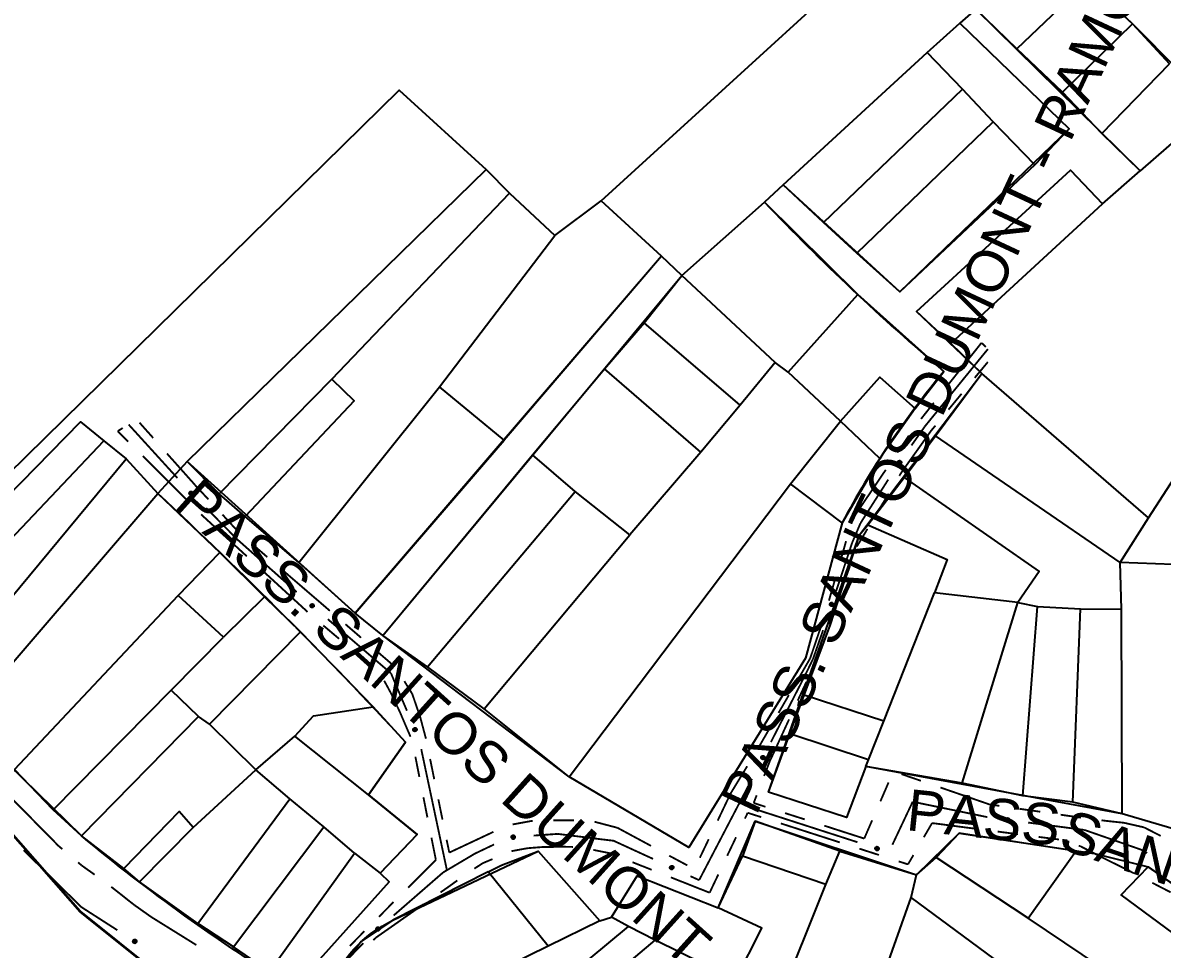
# Model space of a CAD drawing. Extents: x 203640 to 206998, y 4842129 to 4844379.
# Drawn here: x 203695.7 to 203806.2, y 4844059.4 to 4844149.2 of the extents above; entities that cross this region are included whole.
import ezdxf

# ---------------------------------------------------------------- set-up
doc = ezdxf.new("R2010")
doc.units = 0
doc.header["$LTSCALE"] = 1.5
doc.header["$MEASUREMENT"] = 0
doc.linetypes.add('PHANTOMX2', pattern=[5, 2.5, -0.5, 0.5, -0.5, 0.5, -0.5])
for name, color, linetype in [('CD-MALHA-LOTES', 40, 'CONTINUOUS'), ('LM-LIM-SETOR-FISCAL', 7, 'CONTINUOUS'), ('RU-QUADRAS', 210, 'CONTINUOUS'), ('SV-EIXO-RUA-N-PAV', 6, 'CONTINUOUS'), ('SV-RUA-NAO-PAV-S-GUIA-C-GUIA', 7, 'PHANTOMX2'), ('SV-TXT-RUA-N-PAV-S-GUIA-C-GUIA', 7, 'CONTINUOUS')]:
    doc.layers.add(name, color=color, linetype=linetype)
doc.styles.add('ARIAL', font='ARIAL.TTF')
doc.linetypes.add('Limite', pattern='A,20,-3,[130,ltypeshp.shx,S=6.35,R=0,X=0,Y=0],-3,20', length=46)

msp = doc.modelspace()

# ---------------------------------------------------------------- linework, layer by layer
at = {"layer": 'CD-MALHA-LOTES'}
for points in [[(203751.82, 4844131.93), (203787.35, 4844164.33)], [(203792.13, 4844146.67), (203798.96, 4844153.18)], [(203798.96, 4844153.18), (203803.34, 4844149.09)], [(203788.16, 4844150.52), (203786.61, 4844149.15)], [(203792.13, 4844146.67), (203788.16, 4844150.52)], [(203783.44, 4844146.3), (203786.61, 4844149.15)], [(203786.61, 4844149.15), (203797.22, 4844138.91), (203793.87, 4844135.43)], [(203796.57, 4844142.45), (203803.34, 4844149.09)], [(203803.34, 4844149.09), (203806.94, 4844145.21)], [(203769.48, 4844133.48), (203783.44, 4844146.3)], [(203786.86, 4844142.76), (203783.44, 4844146.3)], [(203796.57, 4844142.45), (203792.13, 4844146.67)], [(203800.36, 4844138.44), (203806.94, 4844145.21)], [(203773.39, 4844129.82), (203786.86, 4844142.76)], [(203789.84, 4844139.59), (203786.86, 4844142.76)], [(203679.8, 4844091.21), (203732.24, 4844142.66), (203740.68, 4844134.97)], [(203800.36, 4844138.44), (203796.57, 4844142.45)], [(203811.16, 4844140.99), (203804.08, 4844134.84)], [(203776.62, 4844126.84), (203789.84, 4844139.59)], [(203793.87, 4844135.43), (203789.84, 4844139.59)], [(203804.08, 4844134.84), (203800.36, 4844138.44)], [(203793.87, 4844135.43), (203780.78, 4844123.11), (203776.62, 4844126.84)], [(203711.67, 4844106.64), (203740.68, 4844134.97)], [(203740.68, 4844134.97), (203742.92, 4844132.67)], [(203785.74, 4844118.09), (203782.39, 4844121.19), (203797.35, 4844134.91), (203800.45, 4844131.62)], [(203800.45, 4844131.62), (203804.08, 4844134.84)], [(203769.48, 4844133.48), (203767.65, 4844131.8)], [(203773.39, 4844129.82), (203769.48, 4844133.48)], [(203725.69, 4844114.64), (203742.92, 4844132.67)], [(203742.92, 4844132.67), (203747.32, 4844128.58)], [(203747.32, 4844128.58), (203751.82, 4844131.93)], [(203757.66, 4844126.56), (203751.82, 4844131.93)], [(203759.64, 4844124.7), (203767.65, 4844131.8)], [(203767.65, 4844131.8), (203776.71, 4844122.83)], [(203785.74, 4844118.09), (203800.45, 4844131.62)], [(203776.62, 4844126.84), (203773.39, 4844129.82)], [(203736.15, 4844113.9), (203747.32, 4844128.58)], [(203804.89, 4844101.2), (203823.04, 4844129.2)], [(203757.66, 4844126.56), (203742.42, 4844108.71)], [(203759.64, 4844124.7), (203757.66, 4844126.56)], [(203755.98, 4844120.1), (203759.64, 4844124.7)], [(203768.7, 4844116.26), (203759.64, 4844124.7)], [(203769.94, 4844115.32), (203776.71, 4844122.83)], [(203782.26, 4844111.79), (203785.06, 4844115.39), (203776.71, 4844122.83)], [(203752.13, 4844115.63), (203755.98, 4844120.1)], [(203765.29, 4844112.1), (203755.98, 4844120.1)], [(203788.75, 4844115.2), (203785.74, 4844118.09)], [(203768.7, 4844116.26), (203765.29, 4844112.1)], [(203769.94, 4844115.32), (203768.7, 4844116.26)], [(203745.15, 4844107.29), (203752.13, 4844115.63)], [(203761.5, 4844107.57), (203752.13, 4844115.63)], [(203775.03, 4844110.58), (203769.94, 4844115.32)], [(203784.25, 4844109.15), (203788.75, 4844115.2)], [(203804.89, 4844101.2), (203788.75, 4844115.2)], [(203714.77, 4844103.53), (203725.69, 4844114.64)], [(203725.69, 4844114.64), (203727.86, 4844112.53), (203717.31, 4844101.33)], [(203775.03, 4844110.58), (203778.85, 4844114.83), (203782.26, 4844111.79)], [(203722.5, 4844096.86), (203736.15, 4844113.9)], [(203742.42, 4844108.71), (203736.15, 4844113.9)], [(203765.29, 4844112.1), (203761.5, 4844107.57)], [(203782.26, 4844111.79), (203778.85, 4844106.95)], [(203681.22, 4844089.97), (203701.33, 4844110.51), (203703.6, 4844108.65)], [(203770.19, 4844104.49), (203775.03, 4844110.58)], [(203778.85, 4844106.95), (203775.03, 4844110.58)], [(203683.67, 4844087.67), (203703.6, 4844108.65)], [(203703.6, 4844108.65), (203705.77, 4844106.91)], [(203727.96, 4844091.96), (203742.42, 4844108.71)], [(203781.21, 4844105.11), (203784.25, 4844109.15)], [(203802.16, 4844096.86), (203784.25, 4844109.15)], [(203761.5, 4844107.57), (203754.61, 4844099.53)], [(203686.96, 4844084.29), (203705.77, 4844106.91)], [(203705.77, 4844106.91), (203708.81, 4844103.56)], [(203711.67, 4844106.64), (203708.81, 4844103.56)], [(203714.77, 4844103.53), (203711.67, 4844106.64)], [(203730.63, 4844089.78), (203745.15, 4844107.29)], [(203749.31, 4844103.75), (203745.15, 4844107.29)], [(203778.85, 4844106.95), (203775.19, 4844100.71)], [(203748.72, 4844076.1), (203770.19, 4844104.49)], [(203775.19, 4844100.71), (203770.19, 4844104.49)], [(203777.67, 4844100.52), (203781.21, 4844105.11)], [(203781.21, 4844105.11), (203794.31, 4844095.99), (203792.23, 4844092.98)], [(203689.88, 4844081.5), (203708.81, 4844103.56)], [(203708.81, 4844103.56), (203714.83, 4844097.82)], [(203717.31, 4844101.33), (203714.77, 4844103.53)], [(203734.97, 4844086.74), (203749.31, 4844103.75)], [(203754.61, 4844099.53), (203749.31, 4844103.75)], [(203722.5, 4844096.86), (203717.31, 4844101.33)], [(203802.16, 4844096.86), (203804.89, 4844101.2)], [(203775.19, 4844100.71), (203771.65, 4844087.58), (203760.32, 4844069.24), (203748.72, 4844076.1)], [(203771.51, 4844084.01), (203774.07, 4844090.84), (203776.87, 4844099.53), (203777.67, 4844100.52)], [(203777.67, 4844100.52), (203785.37, 4844097.17), (203784.13, 4844093.91)], [(203740.46, 4844082.68), (203754.61, 4844099.53)], [(203710.8, 4844093.66), (203714.83, 4844097.82)], [(203714.83, 4844097.82), (203719.18, 4844093.54)], [(203727.96, 4844091.96), (203722.5, 4844096.86)], [(203802.28, 4844092.33), (203802.16, 4844096.86)], [(203809.48, 4844070.39), (203810.72, 4844096.55), (203802.16, 4844096.86)], [(203694.91, 4844076.78), (203710.8, 4844093.66)], [(203715.2, 4844089.63), (203710.8, 4844093.66)], [(203719.18, 4844093.54), (203715.2, 4844089.63)], [(203719.18, 4844093.54), (203722.65, 4844090.13)], [(203779.22, 4844081.48), (203784.13, 4844093.91)], [(203792.23, 4844092.98), (203784.13, 4844093.91)], [(203730.63, 4844089.78), (203727.96, 4844091.96)], [(203786.83, 4844075.48), (203792.23, 4844092.98)], [(203792.23, 4844092.98), (203794.15, 4844092.61)], [(203792.72, 4844074.24), (203794.15, 4844092.61)], [(203794.15, 4844092.61), (203798.31, 4844092.36)], [(203797.56, 4844073.62), (203798.31, 4844092.36)], [(203798.31, 4844092.36), (203802.28, 4844092.33)], [(203802.34, 4844072.5), (203802.28, 4844092.33)], [(203713.84, 4844081.19), (203722.65, 4844090.13)], [(203722.65, 4844090.13), (203729.7, 4844082.86)], [(203734.97, 4844086.74), (203730.63, 4844089.78)], [(203710.11, 4844084.48), (203715.2, 4844089.63)], [(203740.46, 4844082.68), (203734.97, 4844086.74)], [(203698.69, 4844072.87), (203710.11, 4844084.48)], [(203712.78, 4844081.93), (203710.11, 4844084.48)], [(203770.13, 4844080.26), (203771.51, 4844084.01)], [(203779.22, 4844081.48), (203771.51, 4844084.01)], [(203722.12, 4844080.04), (203723.92, 4844082), (203729.7, 4844082.86)], [(203729.26, 4844074.33), (203732.86, 4844079.45), (203729.7, 4844082.86)], [(203748.72, 4844076.1), (203740.46, 4844082.68)], [(203701.42, 4844070.36), (203712.78, 4844081.93)], [(203713.84, 4844081.19), (203712.78, 4844081.93)], [(203718.34, 4844076.75), (203713.84, 4844081.19)], [(203777.73, 4844077.72), (203779.22, 4844081.48)], [(203718.34, 4844076.75), (203722.12, 4844080.04)], [(203729.26, 4844074.33), (203722.12, 4844080.04)], [(203777.49, 4844077.09), (203775.62, 4844072.13), (203768.05, 4844074.61), (203770.13, 4844080.26)], [(203777.73, 4844077.72), (203770.13, 4844080.26)], [(203777.49, 4844077.09), (203777.73, 4844077.72)], [(203698.69, 4844072.87), (203694.91, 4844076.78)], [(203712.26, 4844071.16), (203718.34, 4844076.75)], [(203721.63, 4844073.96), (203718.34, 4844076.75)], [(203786.83, 4844075.48), (203777.49, 4844077.09)], [(203792.72, 4844074.24), (203786.83, 4844075.48)], [(203730.38, 4844066.76), (203733.98, 4844070.48), (203729.26, 4844074.33)], [(203797.56, 4844073.62), (203792.72, 4844074.24)], [(203712.69, 4844061.86), (203721.63, 4844073.96)], [(203724.92, 4844071.23), (203721.63, 4844073.96)], [(203802.34, 4844072.5), (203797.56, 4844073.62)], [(203701.42, 4844070.36), (203698.69, 4844072.87)], [(203712.26, 4844071.16), (203710.89, 4844072.72), (203705.52, 4844067.19)], [(203809.48, 4844070.39), (203802.34, 4844072.5)], [(203707.04, 4844065.89), (203712.26, 4844071.16)], [(203716.17, 4844059.62), (203724.92, 4844071.23)], [(203727.9, 4844068.68), (203724.92, 4844071.23)], [(203774.96, 4844068.88), (203766.76, 4844071.8), (203765.51, 4844068.38)], [(203705.52, 4844067.19), (203701.42, 4844070.36)], [(203797.86, 4844068.88), (203786.54, 4844070.62), (203784.32, 4844068.27)], [(203719.64, 4844057.2), (203727.9, 4844068.68)], [(203727.9, 4844068.68), (203730.38, 4844066.76)], [(203740.87, 4844066.87), (203742.14, 4844067.51), (203745.72, 4844068.88), (203751.69, 4844062.14)], [(203773.62, 4844065.65), (203774.96, 4844068.88)], [(203774.96, 4844068.88), (203782.41, 4844066.57)], [(203793.23, 4844062.37), (203797.86, 4844068.88)], [(203797.86, 4844068.88), (203799.66, 4844068.65), (203804.88, 4844067.37)], [(203763.15, 4844063.39), (203765.51, 4844068.38)], [(203773.62, 4844065.65), (203765.51, 4844068.38)], [(203782.41, 4844066.57), (203784.32, 4844068.27)], [(203793.23, 4844062.37), (203784.32, 4844068.27)], [(203707.04, 4844065.89), (203705.52, 4844067.19)], [(203730.38, 4844066.76), (203731.25, 4844065.89), (203722, 4844055.59), (203719.64, 4844057.2)], [(203740.87, 4844066.87), (203731.62, 4844062.18), (203728.56, 4844060.11), (203726.81, 4844057.8), (203725.4, 4844055.35), (203730.07, 4844051.03)], [(203746.68, 4844059.67), (203740.87, 4844066.87)], [(203752.82, 4844062.47), (203755.32, 4844066.5), (203763.15, 4844063.39)], [(203781.89, 4844064.4), (203782.41, 4844066.57)], [(203813.13, 4844056.59), (203802.24, 4844064.64), (203804.88, 4844067.37)], [(203813.13, 4844056.59), (203815.66, 4844059.83), (203804.88, 4844067.37)], [(203712.69, 4844061.86), (203707.04, 4844065.89)], [(203769, 4844054.1), (203773.62, 4844065.65)], [(203778.97, 4844056.19), (203781.89, 4844064.4)], [(203805.16, 4844047.19), (203781.89, 4844064.4)], [(203764.85, 4844056.36), (203767.39, 4844061.4), (203763.15, 4844063.39)], [(203751.69, 4844062.14), (203746.68, 4844059.67)], [(203751.69, 4844062.14), (203752.82, 4844062.47)], [(203754.47, 4844061.57), (203752.82, 4844062.47)], [(203809.03, 4844051.74), (203793.23, 4844062.37)], [(203716.17, 4844059.62), (203712.69, 4844061.86)], [(203735.77, 4844046.08), (203754.47, 4844061.57)], [(203757.06, 4844060.25), (203754.47, 4844061.57)], [(203737.9, 4844044.05), (203757.06, 4844060.25)], [(203761.92, 4844057.87), (203757.06, 4844060.25)], [(203719.64, 4844057.2), (203716.17, 4844059.62)], [(203746.68, 4844059.67), (203731.48, 4844052.21), (203730.07, 4844051.03)]]:
    msp.add_lwpolyline(points, dxfattribs=at)
at = {"layer": 'LM-LIM-SETOR-FISCAL', "linetype": 'Limite', "ltscale": 0.1}
msp.add_lwpolyline([(204386.27, 4843269.09, 0.25, 0.25, 0), (204360.48, 4843290.61, 0.25, 0.25, 0), (204333.1, 4843314.33, 0.25, 0.25, 0), (204303.81, 4843341.71, 0.25, 0.25, 0), (204232.78, 4843413.44, 0.25, 0.25, 0), (204175.36, 4843367.2, 0.25, 0.25, 0), (204109.71, 4843437.19, 0.25, 0.25, 0), (204166.18, 4843494.71, 0.25, 0.25, 0), (203909.26, 4843763, 0.25, 0.25, 0), (203912.44, 4843785.51, 0.25, 0.25, 0), (203913.05, 4843789.79, 0.25, 0.25, 0), (203877.62, 4843867.46, 0.25, 0.25, 0), (203794.15, 4843988.66, 0.25, 0.25, 0), (203701.31, 4844063.01, 0.25, 0.25, 0), (203641.86, 4844130.76, 0.25, 0.25, 0), (203713.59, 4844207.44, 0.25, 0.25, 0), (203797.37, 4844285.88, 0.25, 0.25, 0), (203881.13, 4844344.97, 0.25, 0.25, 0), (204891.87, 4844370.63, 0.25, 0.25, 0)], format="xyseb", dxfattribs=at)
at = {"layer": 'RU-QUADRAS', "color": 6, "linetype": 'Continuous'}
msp.add_lwpolyline([(203787.35, 4844164.33), (203803.34, 4844149.09), (203861.37, 4844090.65)], dxfattribs=at)
msp.add_lwpolyline([(203809.48, 4844070.39), (203802.34, 4844072.5), (203777.49, 4844077.09), (203775.62, 4844072.13), (203768.05, 4844074.61), (203776.87, 4844099.53), (203788.75, 4844115.2), (203782.39, 4844121.19), (203797.35, 4844134.91), (203800.45, 4844131.62), (203804.08, 4844134.84), (203788.16, 4844150.52), (203786.61, 4844149.15), (203797.22, 4844138.91), (203780.78, 4844123.11), (203769.48, 4844133.48), (203767.65, 4844131.8, 0.026294), (203785.06, 4844115.39, 0.051985), (203775.19, 4844100.71), (203771.65, 4844087.58), (203760.32, 4844069.24), (203748.72, 4844076.1), (203730.63, 4844089.78), (203759.64, 4844124.7), (203757.66, 4844126.56), (203727.96, 4844091.96), (203711.67, 4844106.64), (203708.81, 4844103.56, -0.018767), (203732.86, 4844079.45), (203729.26, 4844074.33), (203733.98, 4844070.48), (203730.38, 4844066.76), (203731.25, 4844065.89), (203722, 4844055.59, -0.034487), (203701.42, 4844070.36), (203650.53, 4844120.04)], format="xyb", dxfattribs=at)
msp.add_lwpolyline([(203725.4, 4844055.35, -0.197497), (203731.62, 4844062.18), (203745.72, 4844068.88), (203751.69, 4844062.14), (203752.82, 4844062.47), (203755.32, 4844066.5), (203763.15, 4844063.39), (203766.76, 4844071.8), (203782.41, 4844066.57), (203786.54, 4844070.62), (203799.66, 4844068.65), (203804.88, 4844067.37), (203815.66, 4844059.83), (203788.26, 4844027.36, 0.032282), (203773.4, 4844013.33)], format="xyb", close=True, dxfattribs=at)
at = {"layer": 'SV-EIXO-RUA-N-PAV', "const_width": 0.18}
for points in [[(203788.73, 4844116.83), (203789.33, 4844117.56)], [(203783.18, 4844110.02), (203788.73, 4844116.83)], [(203706.02, 4844110.21), (203706, 4844110.23)], [(203710.73, 4844105.04), (203706.02, 4844110.21)], [(203781.91, 4844108.21), (203783.06, 4844109.84)], [(203783.06, 4844109.84), (203783.18, 4844110.02)], [(203776.98, 4844100.7), (203779.66, 4844104.9)], [(203716.62, 4844099.02), (203713.5, 4844102.15)], [(203776.16, 4844098.78), (203776.97, 4844100.68)], [(203776.97, 4844100.68), (203776.98, 4844100.7)], [(203717.05, 4844098.64), (203716.62, 4844099.02)], [(203722.29, 4844094), (203717.05, 4844098.64)], [(203775.87, 4844097.9), (203776.16, 4844098.78)], [(203774.61, 4844094.1), (203775.87, 4844097.9)], [(203731.44, 4844086.12), (203725.31, 4844091.37)], [(203773.01, 4844089.36), (203773.19, 4844089.86)], [(203773.19, 4844089.86), (203773.34, 4844090.31)], [(203772.36, 4844087.5), (203773.01, 4844089.36)], [(203771.56, 4844085.86), (203772.35, 4844087.48)], [(203772.35, 4844087.48), (203772.36, 4844087.5)], [(203731.8, 4844085.26), (203731.44, 4844086.12)], [(203732.98, 4844082.5), (203731.8, 4844085.26)], [(203768.28, 4844079.45), (203771.47, 4844085.68)], [(203771.47, 4844085.68), (203771.56, 4844085.86)], [(203736.86, 4844067.03), (203734.37, 4844078.77)], [(203761.32, 4844066.07), (203766.45, 4844075.89)], [(203765.32, 4844073.6), (203766.22, 4844073.17)], [(203766.22, 4844073.17), (203766.59, 4844073)], [(203780.06, 4844069.5), (203781.77, 4844073.12)], [(203781.77, 4844073.12), (203782.03, 4844073.67)], [(203782.03, 4844073.67), (203789.27, 4844072.18)], [(203766.59, 4844073), (203776.67, 4844069.75)], [(203793.23, 4844071.65), (203798.19, 4844071)], [(203798.19, 4844071), (203798.71, 4844070.93)], [(203798.71, 4844070.93), (203803.88, 4844069.13)], [(203745.28, 4844070.39), (203747.28, 4844070.53)], [(203747.28, 4844070.53), (203747.62, 4844070.55)], [(203747.62, 4844070.55), (203752.24, 4844069.98)], [(203752.24, 4844069.98), (203753.02, 4844069.89)], [(203753.02, 4844069.89), (203756.85, 4844068.13)], [(203695.82, 4844068.97), (203700.8, 4844064.05)], [(203738.78, 4844068.17), (203739.57, 4844068.64)], [(203739.57, 4844068.64), (203741.44, 4844069.53)], [(203803.88, 4844069.13), (203804.19, 4844069.02)], [(203804.19, 4844069.02), (203804.77, 4844068.69)], [(203736.5, 4844066.82), (203738.78, 4844068.17)], [(203731.7, 4844062.65), (203736.23, 4844066.59)], [(203736.23, 4844066.59), (203736.5, 4844066.82)], [(203760.48, 4844066.45), (203761.32, 4844066.07)], [(203700.8, 4844064.05), (203701.36, 4844063.49)], [(203701.36, 4844063.49), (203704.9, 4844061.22)], [(203722.56, 4844053.62), (203728.75, 4844059.96)]]:
    msp.add_lwpolyline(points, dxfattribs=at)
at = {"layer": 'SV-EIXO-RUA-N-PAV'}
for points in [[(203780.59, 4844106.51), (203780.58, 4844106.56), (203780.59, 4844106.6), (203780.6, 4844106.64), (203780.62, 4844106.67), (203780.64, 4844106.69), (203780.67, 4844106.72), (203780.7, 4844106.73), (203780.75, 4844106.74), (203780.8, 4844106.74), (203780.83, 4844106.73), (203780.86, 4844106.71), (203780.89, 4844106.69), (203780.91, 4844106.66), (203780.93, 4844106.62), (203780.94, 4844106.57), (203780.94, 4844106.53), (203780.92, 4844106.5), (203780.9, 4844106.46), (203780.88, 4844106.44), (203780.85, 4844106.42), (203780.81, 4844106.4), (203780.77, 4844106.39), (203780.72, 4844106.39), (203780.69, 4844106.4), (203780.66, 4844106.42), (203780.63, 4844106.44), (203780.61, 4844106.47), (203780.59, 4844106.51)], [(203712.08, 4844103.41), (203712.03, 4844103.41), (203711.98, 4844103.42), (203711.95, 4844103.44), (203711.93, 4844103.47), (203711.91, 4844103.49), (203711.89, 4844103.53), (203711.88, 4844103.57), (203711.88, 4844103.62), (203711.9, 4844103.66), (203711.92, 4844103.69), (203711.94, 4844103.72), (203711.97, 4844103.74), (203712, 4844103.75), (203712.04, 4844103.76), (203712.09, 4844103.76), (203712.13, 4844103.75), (203712.16, 4844103.73), (203712.19, 4844103.7), (203712.21, 4844103.68), (203712.23, 4844103.64), (203712.24, 4844103.6), (203712.23, 4844103.55), (203712.22, 4844103.51), (203712.2, 4844103.48), (203712.18, 4844103.46), (203712.15, 4844103.43), (203712.12, 4844103.42), (203712.08, 4844103.41)], [(203723.82, 4844092.49), (203723.78, 4844092.49), (203723.73, 4844092.49), (203723.7, 4844092.51), (203723.67, 4844092.53), (203723.65, 4844092.56), (203723.63, 4844092.59), (203723.62, 4844092.63), (203723.61, 4844092.68), (203723.62, 4844092.72), (203723.64, 4844092.75), (203723.66, 4844092.78), (203723.68, 4844092.81), (203723.72, 4844092.83), (203723.76, 4844092.84), (203723.8, 4844092.84), (203723.85, 4844092.83), (203723.88, 4844092.82), (203723.91, 4844092.8), (203723.93, 4844092.77), (203723.95, 4844092.74), (203723.96, 4844092.7), (203723.97, 4844092.65), (203723.96, 4844092.61), (203723.94, 4844092.58), (203723.92, 4844092.55), (203723.9, 4844092.52), (203723.87, 4844092.5), (203723.82, 4844092.49)], [(203774.03, 4844092.7), (203774.01, 4844092.74), (203774, 4844092.78), (203774, 4844092.82), (203774.01, 4844092.85), (203774.02, 4844092.89), (203774.04, 4844092.92), (203774.07, 4844092.94), (203774.12, 4844092.97), (203774.16, 4844092.97), (203774.2, 4844092.98), (203774.23, 4844092.97), (203774.26, 4844092.95), (203774.29, 4844092.93), (203774.32, 4844092.9), (203774.34, 4844092.85), (203774.35, 4844092.81), (203774.35, 4844092.78), (203774.34, 4844092.74), (203774.33, 4844092.71), (203774.31, 4844092.68), (203774.28, 4844092.65), (203774.23, 4844092.63), (203774.19, 4844092.62), (203774.16, 4844092.62), (203774.12, 4844092.63), (203774.09, 4844092.65), (203774.06, 4844092.66), (203774.03, 4844092.7)], [(203733.72, 4844080.49), (203733.67, 4844080.51), (203733.64, 4844080.53), (203733.61, 4844080.56), (203733.6, 4844080.59), (203733.59, 4844080.62), (203733.58, 4844080.66), (203733.59, 4844080.7), (203733.6, 4844080.75), (203733.63, 4844080.78), (203733.66, 4844080.81), (203733.69, 4844080.82), (203733.72, 4844080.83), (203733.76, 4844080.84), (203733.8, 4844080.83), (203733.85, 4844080.81), (203733.88, 4844080.79), (203733.91, 4844080.76), (203733.92, 4844080.73), (203733.93, 4844080.69), (203733.94, 4844080.66), (203733.93, 4844080.62), (203733.91, 4844080.57), (203733.89, 4844080.54), (203733.86, 4844080.51), (203733.83, 4844080.5), (203733.79, 4844080.49), (203733.76, 4844080.48), (203733.72, 4844080.49)], [(203767.36, 4844077.87), (203767.34, 4844077.92), (203767.34, 4844077.96), (203767.34, 4844078), (203767.36, 4844078.03), (203767.38, 4844078.06), (203767.4, 4844078.09), (203767.44, 4844078.11), (203767.48, 4844078.12), (203767.53, 4844078.13), (203767.56, 4844078.12), (203767.6, 4844078.11), (203767.63, 4844078.09), (203767.65, 4844078.06), (203767.68, 4844078.03), (203767.69, 4844077.98), (203767.69, 4844077.94), (203767.69, 4844077.9), (203767.67, 4844077.87), (203767.65, 4844077.84), (203767.63, 4844077.81), (203767.59, 4844077.79), (203767.55, 4844077.78), (203767.5, 4844077.77), (203767.47, 4844077.78), (203767.44, 4844077.79), (203767.41, 4844077.81), (203767.38, 4844077.84), (203767.36, 4844077.87)], [(203791.12, 4844072.04), (203791.16, 4844072.07), (203791.2, 4844072.09), (203791.24, 4844072.1), (203791.27, 4844072.09), (203791.3, 4844072.09), (203791.34, 4844072.07), (203791.37, 4844072.05), (203791.4, 4844072.01), (203791.42, 4844071.97), (203791.43, 4844071.93), (203791.42, 4844071.9), (203791.42, 4844071.86), (203791.4, 4844071.83), (203791.37, 4844071.8), (203791.33, 4844071.77), (203791.3, 4844071.75), (203791.26, 4844071.74), (203791.22, 4844071.75), (203791.19, 4844071.75), (203791.16, 4844071.77), (203791.12, 4844071.79), (203791.09, 4844071.83), (203791.08, 4844071.87), (203791.07, 4844071.91), (203791.07, 4844071.94), (203791.08, 4844071.98), (203791.09, 4844072.01), (203791.12, 4844072.04)], [(203743.14, 4844070.35), (203743.17, 4844070.38), (203743.2, 4844070.41), (203743.24, 4844070.42), (203743.27, 4844070.43), (203743.31, 4844070.43), (203743.34, 4844070.42), (203743.38, 4844070.4), (203743.42, 4844070.37), (203743.44, 4844070.33), (203743.46, 4844070.3), (203743.46, 4844070.26), (203743.46, 4844070.23), (203743.45, 4844070.19), (203743.43, 4844070.15), (203743.4, 4844070.12), (203743.37, 4844070.09), (203743.33, 4844070.08), (203743.3, 4844070.08), (203743.26, 4844070.08), (203743.23, 4844070.08), (203743.19, 4844070.1), (203743.15, 4844070.14), (203743.13, 4844070.17), (203743.11, 4844070.2), (203743.11, 4844070.24), (203743.11, 4844070.27), (203743.12, 4844070.31), (203743.14, 4844070.35)], [(203778.47, 4844069.28), (203778.52, 4844069.31), (203778.56, 4844069.32), (203778.6, 4844069.32), (203778.63, 4844069.31), (203778.66, 4844069.29), (203778.69, 4844069.27), (203778.72, 4844069.24), (203778.74, 4844069.2), (203778.75, 4844069.16), (203778.75, 4844069.12), (203778.75, 4844069.08), (203778.73, 4844069.05), (203778.71, 4844069.02), (203778.68, 4844068.99), (203778.63, 4844068.97), (203778.59, 4844068.96), (203778.56, 4844068.96), (203778.52, 4844068.97), (203778.49, 4844068.99), (203778.46, 4844069.01), (203778.43, 4844069.04), (203778.41, 4844069.08), (203778.4, 4844069.12), (203778.4, 4844069.16), (203778.41, 4844069.19), (203778.42, 4844069.23), (203778.44, 4844069.26), (203778.47, 4844069.28)], [(203758.58, 4844067.45), (203758.63, 4844067.47), (203758.67, 4844067.47), (203758.71, 4844067.47), (203758.74, 4844067.46), (203758.77, 4844067.44), (203758.8, 4844067.41), (203758.82, 4844067.38), (203758.84, 4844067.33), (203758.84, 4844067.29), (203758.84, 4844067.25), (203758.83, 4844067.22), (203758.81, 4844067.19), (203758.78, 4844067.16), (203758.75, 4844067.14), (203758.7, 4844067.12), (203758.66, 4844067.12), (203758.63, 4844067.12), (203758.59, 4844067.13), (203758.56, 4844067.15), (203758.53, 4844067.18), (203758.51, 4844067.21), (203758.49, 4844067.26), (203758.49, 4844067.3), (203758.49, 4844067.34), (203758.51, 4844067.37), (203758.52, 4844067.4), (203758.55, 4844067.43), (203758.58, 4844067.45)], [(203730.01, 4844061.33), (203730.01, 4844061.38), (203730.02, 4844061.42), (203730.04, 4844061.45), (203730.07, 4844061.48), (203730.1, 4844061.5), (203730.13, 4844061.51), (203730.17, 4844061.52), (203730.22, 4844061.52), (203730.26, 4844061.5), (203730.29, 4844061.49), (203730.32, 4844061.46), (203730.34, 4844061.43), (203730.35, 4844061.4), (203730.36, 4844061.36), (203730.36, 4844061.31), (203730.35, 4844061.27), (203730.33, 4844061.24), (203730.3, 4844061.21), (203730.27, 4844061.19), (203730.24, 4844061.18), (203730.2, 4844061.17), (203730.15, 4844061.17), (203730.11, 4844061.18), (203730.08, 4844061.2), (203730.05, 4844061.23), (203730.03, 4844061.26), (203730.02, 4844061.29), (203730.01, 4844061.33)], [(203706.52, 4844060.31), (203706.57, 4844060.32), (203706.61, 4844060.32), (203706.65, 4844060.31), (203706.68, 4844060.29), (203706.71, 4844060.27), (203706.73, 4844060.24), (203706.75, 4844060.2), (203706.76, 4844060.16), (203706.76, 4844060.11), (203706.75, 4844060.07), (203706.73, 4844060.04), (203706.71, 4844060.02), (203706.68, 4844059.99), (203706.65, 4844059.97), (203706.6, 4844059.96), (203706.55, 4844059.96), (203706.52, 4844059.98), (203706.49, 4844059.99), (203706.46, 4844060.01), (203706.44, 4844060.04), (203706.42, 4844060.08), (203706.41, 4844060.13), (203706.41, 4844060.17), (203706.42, 4844060.2), (203706.44, 4844060.23), (203706.46, 4844060.26), (203706.48, 4844060.29), (203706.52, 4844060.31)]]:
    msp.add_lwpolyline(points, close=True, dxfattribs=at)
for points in [[(203780.58, 4844106.56), (203780.67, 4844106.72)], [(203780.58, 4844106.58), (203780.65, 4844106.7)], [(203780.59, 4844106.51), (203780.7, 4844106.73)], [(203780.59, 4844106.54), (203780.68, 4844106.72)], [(203780.59, 4844106.6), (203780.64, 4844106.69)], [(203780.6, 4844106.49), (203780.73, 4844106.74)], [(203780.61, 4844106.47), (203780.75, 4844106.74)], [(203780.62, 4844106.46), (203780.77, 4844106.74)], [(203780.63, 4844106.44), (203780.8, 4844106.74)], [(203780.65, 4844106.44), (203780.81, 4844106.73)], [(203780.66, 4844106.42), (203780.83, 4844106.73)], [(203780.68, 4844106.41), (203780.85, 4844106.72)], [(203780.69, 4844106.4), (203780.86, 4844106.71)], [(203780.71, 4844106.4), (203780.87, 4844106.7)], [(203780.72, 4844106.39), (203780.89, 4844106.69)], [(203780.75, 4844106.39), (203780.9, 4844106.67)], [(203780.77, 4844106.39), (203780.91, 4844106.66)], [(203780.79, 4844106.4), (203780.92, 4844106.64)], [(203780.81, 4844106.4), (203780.93, 4844106.62)], [(203780.84, 4844106.41), (203780.93, 4844106.59)], [(203780.85, 4844106.42), (203780.94, 4844106.57)], [(203780.87, 4844106.43), (203780.93, 4844106.55)], [(203780.88, 4844106.44), (203780.94, 4844106.53)], [(203712.12, 4844103.42), (203711.88, 4844103.62)], [(203712.08, 4844103.41), (203711.88, 4844103.57)], [(203712.13, 4844103.43), (203711.89, 4844103.63)], [(203712.1, 4844103.42), (203711.89, 4844103.59)], [(203712.05, 4844103.41), (203711.89, 4844103.54)], [(203712.03, 4844103.41), (203711.89, 4844103.53)], [(203712.15, 4844103.43), (203711.9, 4844103.66)], [(203712.16, 4844103.45), (203711.91, 4844103.67)], [(203712, 4844103.42), (203711.91, 4844103.51)], [(203711.98, 4844103.42), (203711.91, 4844103.49)], [(203712.18, 4844103.46), (203711.92, 4844103.69)], [(203712.19, 4844103.47), (203711.93, 4844103.7)], [(203712.2, 4844103.48), (203711.94, 4844103.72)], [(203712.21, 4844103.5), (203711.96, 4844103.73)], [(203712.22, 4844103.51), (203711.97, 4844103.74)], [(203712.23, 4844103.53), (203711.99, 4844103.74)], [(203712.23, 4844103.55), (203712, 4844103.75)], [(203712.23, 4844103.58), (203712.03, 4844103.76)], [(203712.24, 4844103.6), (203712.04, 4844103.76)], [(203712.23, 4844103.62), (203712.07, 4844103.76)], [(203712.23, 4844103.64), (203712.09, 4844103.76)], [(203712.22, 4844103.66), (203712.12, 4844103.75)], [(203712.21, 4844103.68), (203712.13, 4844103.75)], [(203723.87, 4844092.5), (203723.61, 4844092.68)], [(203723.9, 4844092.52), (203723.62, 4844092.72)], [(203723.88, 4844092.52), (203723.62, 4844092.7)], [(203723.85, 4844092.5), (203723.62, 4844092.65)], [(203723.82, 4844092.49), (203723.62, 4844092.63)], [(203723.91, 4844092.54), (203723.63, 4844092.73)], [(203723.8, 4844092.49), (203723.63, 4844092.6)], [(203723.78, 4844092.49), (203723.63, 4844092.59)], [(203723.92, 4844092.55), (203723.64, 4844092.75)], [(203723.93, 4844092.56), (203723.65, 4844092.77)], [(203723.75, 4844092.49), (203723.65, 4844092.57)], [(203723.73, 4844092.49), (203723.65, 4844092.56)], [(203723.94, 4844092.58), (203723.66, 4844092.78)], [(203723.95, 4844092.6), (203723.67, 4844092.79)], [(203723.96, 4844092.61), (203723.68, 4844092.81)], [(203723.96, 4844092.63), (203723.7, 4844092.81)], [(203723.97, 4844092.65), (203723.72, 4844092.83)], [(203723.96, 4844092.68), (203723.74, 4844092.83)], [(203723.96, 4844092.7), (203723.76, 4844092.84)], [(203723.95, 4844092.72), (203723.79, 4844092.84)], [(203723.95, 4844092.74), (203723.8, 4844092.84)], [(203723.94, 4844092.76), (203723.83, 4844092.83)], [(203723.93, 4844092.77), (203723.85, 4844092.83)], [(203774, 4844092.78), (203774.02, 4844092.89)], [(203774, 4844092.77), (203774.03, 4844092.89)], [(203774.01, 4844092.74), (203774.04, 4844092.92)], [(203774.02, 4844092.72), (203774.06, 4844092.92)], [(203774.03, 4844092.7), (203774.07, 4844092.94)], [(203774.05, 4844092.68), (203774.1, 4844092.95)], [(203774.06, 4844092.66), (203774.12, 4844092.97)], [(203774.07, 4844092.66), (203774.14, 4844092.97)], [(203774.09, 4844092.65), (203774.16, 4844092.97)], [(203774.1, 4844092.64), (203774.18, 4844092.97)], [(203774.12, 4844092.63), (203774.2, 4844092.98)], [(203774.14, 4844092.63), (203774.22, 4844092.97)], [(203774.16, 4844092.62), (203774.23, 4844092.97)], [(203774.17, 4844092.62), (203774.25, 4844092.96)], [(203774.19, 4844092.62), (203774.26, 4844092.95)], [(203774.21, 4844092.63), (203774.28, 4844092.94)], [(203774.23, 4844092.63), (203774.29, 4844092.93)], [(203774.25, 4844092.65), (203774.31, 4844092.91)], [(203774.28, 4844092.65), (203774.32, 4844092.9)], [(203774.29, 4844092.67), (203774.33, 4844092.87)], [(203774.31, 4844092.68), (203774.34, 4844092.85)], [(203774.32, 4844092.7), (203774.35, 4844092.83)], [(203774.33, 4844092.71), (203774.35, 4844092.81)], [(203733.91, 4844080.57), (203733.76, 4844080.84)], [(203733.67, 4844080.51), (203733.58, 4844080.66)], [(203733.72, 4844080.49), (203733.59, 4844080.7)], [(203733.69, 4844080.5), (203733.59, 4844080.67)], [(203733.65, 4844080.52), (203733.59, 4844080.63)], [(203733.64, 4844080.53), (203733.59, 4844080.62)], [(203733.76, 4844080.48), (203733.6, 4844080.75)], [(203733.74, 4844080.49), (203733.6, 4844080.72)], [(203733.78, 4844080.49), (203733.62, 4844080.76)], [(203733.79, 4844080.49), (203733.63, 4844080.78)], [(203733.81, 4844080.5), (203733.65, 4844080.79)], [(203733.83, 4844080.5), (203733.66, 4844080.81)], [(203733.84, 4844080.51), (203733.68, 4844080.81)], [(203733.86, 4844080.51), (203733.69, 4844080.82)], [(203733.87, 4844080.53), (203733.71, 4844080.83)], [(203733.89, 4844080.54), (203733.72, 4844080.83)], [(203733.9, 4844080.56), (203733.74, 4844080.83)], [(203733.92, 4844080.6), (203733.78, 4844080.83)], [(203733.93, 4844080.62), (203733.8, 4844080.83)], [(203733.93, 4844080.64), (203733.83, 4844080.82)], [(203733.94, 4844080.66), (203733.85, 4844080.81)], [(203733.93, 4844080.68), (203733.87, 4844080.8)], [(203733.93, 4844080.69), (203733.88, 4844080.79)], [(203767.34, 4844077.92), (203767.4, 4844078.09)], [(203767.34, 4844077.96), (203767.38, 4844078.06)], [(203767.34, 4844077.94), (203767.39, 4844078.06)], [(203767.35, 4844077.9), (203767.42, 4844078.09)], [(203767.36, 4844077.87), (203767.44, 4844078.11)], [(203767.37, 4844077.85), (203767.46, 4844078.11)], [(203767.38, 4844077.84), (203767.48, 4844078.12)], [(203767.39, 4844077.83), (203767.5, 4844078.12)], [(203767.41, 4844077.81), (203767.53, 4844078.13)], [(203767.42, 4844077.81), (203767.54, 4844078.12)], [(203767.44, 4844077.79), (203767.56, 4844078.12)], [(203767.45, 4844077.79), (203767.58, 4844078.11)], [(203767.47, 4844077.78), (203767.6, 4844078.11)], [(203767.49, 4844077.78), (203767.61, 4844078.1)], [(203767.5, 4844077.77), (203767.63, 4844078.09)], [(203767.53, 4844077.77), (203767.64, 4844078.07)], [(203767.55, 4844077.78), (203767.65, 4844078.06)], [(203767.57, 4844077.79), (203767.66, 4844078.04)], [(203767.59, 4844077.79), (203767.68, 4844078.03)], [(203767.61, 4844077.81), (203767.68, 4844078)], [(203767.63, 4844077.81), (203767.69, 4844077.98)], [(203767.64, 4844077.83), (203767.69, 4844077.95)], [(203767.65, 4844077.84), (203767.69, 4844077.94)], [(203791.09, 4844072.01), (203791.4, 4844072.01)], [(203791.11, 4844072.03), (203791.38, 4844072.03)], [(203791.12, 4844072.04), (203791.37, 4844072.05)], [(203791.14, 4844072.06), (203791.35, 4844072.06)], [(203791.16, 4844072.07), (203791.34, 4844072.07)], [(203791.18, 4844072.08), (203791.31, 4844072.08)], [(203791.2, 4844072.09), (203791.3, 4844072.09)], [(203791.07, 4844071.94), (203791.43, 4844071.93)], [(203791.07, 4844071.92), (203791.42, 4844071.91)], [(203791.07, 4844071.91), (203791.42, 4844071.9)], [(203791.08, 4844071.98), (203791.42, 4844071.97)], [(203791.08, 4844071.96), (203791.42, 4844071.95)], [(203791.08, 4844071.89), (203791.42, 4844071.88)], [(203791.08, 4844071.87), (203791.42, 4844071.86)], [(203791.09, 4844071.99), (203791.41, 4844071.99)], [(203791.09, 4844071.85), (203791.4, 4844071.85)], [(203791.09, 4844071.83), (203791.4, 4844071.83)], [(203791.11, 4844071.81), (203791.38, 4844071.81)], [(203791.12, 4844071.79), (203791.37, 4844071.8)], [(203791.15, 4844071.78), (203791.35, 4844071.78)], [(203791.16, 4844071.77), (203791.33, 4844071.77)], [(203791.18, 4844071.76), (203791.31, 4844071.76)], [(203791.19, 4844071.75), (203791.3, 4844071.75)], [(203743.11, 4844070.27), (203743.44, 4844070.33)], [(203743.11, 4844070.26), (203743.44, 4844070.32)], [(203743.11, 4844070.24), (203743.46, 4844070.3)], [(203743.11, 4844070.22), (203743.46, 4844070.28)], [(203743.11, 4844070.2), (203743.46, 4844070.26)], [(203743.12, 4844070.31), (203743.42, 4844070.37)], [(203743.12, 4844070.29), (203743.43, 4844070.35)], [(203743.12, 4844070.19), (203743.46, 4844070.24)], [(203743.13, 4844070.33), (203743.4, 4844070.38)], [(203743.13, 4844070.17), (203743.46, 4844070.23)], [(203743.14, 4844070.35), (203743.38, 4844070.4)], [(203743.14, 4844070.15), (203743.45, 4844070.21)], [(203743.15, 4844070.14), (203743.45, 4844070.19)], [(203743.16, 4844070.37), (203743.35, 4844070.41)], [(203743.17, 4844070.38), (203743.34, 4844070.42)], [(203743.17, 4844070.12), (203743.44, 4844070.17)], [(203743.19, 4844070.4), (203743.32, 4844070.42)], [(203743.19, 4844070.1), (203743.43, 4844070.15)], [(203743.2, 4844070.41), (203743.31, 4844070.43)], [(203743.21, 4844070.1), (203743.41, 4844070.13)], [(203743.23, 4844070.08), (203743.4, 4844070.12)], [(203743.25, 4844070.08), (203743.38, 4844070.1)], [(203743.26, 4844070.08), (203743.37, 4844070.09)], [(203778.4, 4844069.16), (203778.75, 4844069.08)], [(203778.4, 4844069.14), (203778.74, 4844069.07)], [(203778.4, 4844069.12), (203778.73, 4844069.05)], [(203778.41, 4844069.19), (203778.75, 4844069.12)], [(203778.41, 4844069.17), (203778.75, 4844069.1)], [(203778.41, 4844069.1), (203778.72, 4844069.04)], [(203778.41, 4844069.08), (203778.71, 4844069.02)], [(203778.42, 4844069.23), (203778.75, 4844069.16)], [(203778.42, 4844069.21), (203778.75, 4844069.14)], [(203778.42, 4844069.06), (203778.69, 4844069.01)], [(203778.43, 4844069.04), (203778.68, 4844068.99)], [(203778.44, 4844069.26), (203778.74, 4844069.2)], [(203778.44, 4844069.24), (203778.74, 4844069.18)], [(203778.45, 4844069.02), (203778.65, 4844068.98)], [(203778.46, 4844069.27), (203778.73, 4844069.22)], [(203778.46, 4844069.01), (203778.63, 4844068.97)], [(203778.47, 4844069.28), (203778.72, 4844069.24)], [(203778.48, 4844069), (203778.61, 4844068.97)], [(203778.49, 4844068.99), (203778.59, 4844068.96)], [(203778.5, 4844069.3), (203778.7, 4844069.26)], [(203778.52, 4844069.31), (203778.69, 4844069.27)], [(203778.54, 4844069.31), (203778.67, 4844069.29)], [(203778.56, 4844069.32), (203778.66, 4844069.29)], [(203758.49, 4844067.34), (203758.83, 4844067.22)], [(203758.49, 4844067.32), (203758.82, 4844067.21)], [(203758.49, 4844067.3), (203758.81, 4844067.19)], [(203758.49, 4844067.28), (203758.79, 4844067.18)], [(203758.49, 4844067.26), (203758.78, 4844067.16)], [(203758.5, 4844067.35), (203758.83, 4844067.24)], [(203758.51, 4844067.37), (203758.84, 4844067.25)], [(203758.51, 4844067.23), (203758.76, 4844067.15)], [(203758.51, 4844067.21), (203758.75, 4844067.14)], [(203758.52, 4844067.4), (203758.84, 4844067.29)], [(203758.52, 4844067.38), (203758.84, 4844067.28)], [(203758.53, 4844067.19), (203758.72, 4844067.13)], [(203758.53, 4844067.18), (203758.7, 4844067.12)], [(203758.54, 4844067.41), (203758.84, 4844067.31)], [(203758.55, 4844067.43), (203758.84, 4844067.33)], [(203758.55, 4844067.16), (203758.68, 4844067.12)], [(203758.56, 4844067.15), (203758.66, 4844067.12)], [(203758.57, 4844067.44), (203758.83, 4844067.36)], [(203758.58, 4844067.45), (203758.82, 4844067.38)], [(203758.61, 4844067.46), (203758.8, 4844067.4)], [(203758.63, 4844067.47), (203758.8, 4844067.41)], [(203758.65, 4844067.47), (203758.78, 4844067.43)], [(203758.67, 4844067.47), (203758.77, 4844067.44)], [(203730.01, 4844061.33), (203730.17, 4844061.52)], [(203730.01, 4844061.31), (203730.2, 4844061.52)], [(203730.01, 4844061.38), (203730.13, 4844061.51)], [(203730.01, 4844061.36), (203730.15, 4844061.51)], [(203730.02, 4844061.29), (203730.22, 4844061.52)], [(203730.02, 4844061.42), (203730.1, 4844061.5)], [(203730.02, 4844061.4), (203730.11, 4844061.5)], [(203730.03, 4844061.28), (203730.24, 4844061.51)], [(203730.03, 4844061.26), (203730.26, 4844061.5)], [(203730.04, 4844061.25), (203730.27, 4844061.49)], [(203730.05, 4844061.23), (203730.29, 4844061.49)], [(203730.07, 4844061.22), (203730.31, 4844061.47)], [(203730.08, 4844061.2), (203730.32, 4844061.46)], [(203730.1, 4844061.2), (203730.33, 4844061.44)], [(203730.11, 4844061.18), (203730.34, 4844061.43)], [(203730.13, 4844061.18), (203730.34, 4844061.41)], [(203730.15, 4844061.17), (203730.35, 4844061.4)], [(203730.17, 4844061.17), (203730.36, 4844061.37)], [(203730.2, 4844061.17), (203730.36, 4844061.36)], [(203730.22, 4844061.18), (203730.35, 4844061.33)], [(203730.24, 4844061.18), (203730.36, 4844061.31)], [(203730.26, 4844061.19), (203730.35, 4844061.28)], [(203730.27, 4844061.19), (203730.35, 4844061.27)], [(203706.41, 4844060.17), (203706.71, 4844060.02)], [(203706.41, 4844060.15), (203706.69, 4844060.01)], [(203706.41, 4844060.13), (203706.68, 4844059.99)], [(203706.42, 4844060.2), (203706.73, 4844060.04)], [(203706.42, 4844060.18), (203706.72, 4844060.03)], [(203706.42, 4844060.1), (203706.66, 4844059.98)], [(203706.42, 4844060.08), (203706.65, 4844059.97)], [(203706.43, 4844060.22), (203706.74, 4844060.06)], [(203706.43, 4844060.06), (203706.61, 4844059.97)], [(203706.44, 4844060.23), (203706.75, 4844060.07)], [(203706.44, 4844060.04), (203706.6, 4844059.96)], [(203706.45, 4844060.25), (203706.75, 4844060.1)], [(203706.45, 4844060.03), (203706.57, 4844059.97)], [(203706.46, 4844060.26), (203706.76, 4844060.11)], [(203706.46, 4844060.01), (203706.55, 4844059.96)], [(203706.48, 4844060.29), (203706.76, 4844060.16)], [(203706.48, 4844060.27), (203706.76, 4844060.14)], [(203706.5, 4844060.29), (203706.75, 4844060.18)], [(203706.52, 4844060.31), (203706.75, 4844060.2)], [(203706.55, 4844060.31), (203706.73, 4844060.22)], [(203706.57, 4844060.32), (203706.73, 4844060.24)], [(203706.6, 4844060.32), (203706.71, 4844060.26)], [(203706.61, 4844060.32), (203706.71, 4844060.27)]]:
    msp.add_lwpolyline(points, dxfattribs=at)
at = {"layer": 'SV-RUA-NAO-PAV-S-GUIA-C-GUIA', "const_width": 0.18}
for points in [[(203785.33, 4844113.92), (203788.44, 4844117.83)], [(203788.44, 4844117.83), (203788.7, 4844118.16)], [(203788.7, 4844118.16), (203789.12, 4844117.76)], [(203789.32, 4844116.3), (203788.04, 4844114.76)], [(203786.77, 4844113.22), (203785.5, 4844111.68)], [(203782.84, 4844110.78), (203784.08, 4844112.35)], [(203704.94, 4844109.6), (203705.42, 4844109.9)], [(203705.25, 4844109.29), (203704.94, 4844109.6)], [(203707.05, 4844110.42), (203708.38, 4844108.93)], [(203783.82, 4844109.64), (203781.29, 4844106.09)], [(203784.23, 4844110.13), (203783.82, 4844109.64)], [(203705.95, 4844108.59), (203705.25, 4844109.29)], [(203780.54, 4844107.51), (203781.66, 4844109.17)], [(203709.71, 4844107.43), (203712.37, 4844104.45)], [(203711.62, 4844102.94), (203707.37, 4844107.18)], [(203776.18, 4844101.06), (203779.42, 4844105.85)], [(203780.89, 4844105.52), (203780.73, 4844105.26)], [(203781.29, 4844106.09), (203780.89, 4844105.52)], [(203712.37, 4844104.45), (203712.4, 4844104.41)], [(203712.4, 4844104.41), (203713.73, 4844102.98)], [(203779.7, 4844103.54), (203778.67, 4844101.83)], [(203713.16, 4844101.4), (203713.03, 4844101.53)], [(203713.77, 4844100.84), (203713.16, 4844101.4)], [(203714.5, 4844100.17), (203713.77, 4844100.84)], [(203715.09, 4844101.51), (203716.44, 4844100.04)], [(203776.12, 4844100.85), (203776.18, 4844101.06)], [(203777.64, 4844100.12), (203777.13, 4844099.26)], [(203717.45, 4844097.47), (203715.98, 4844098.82)], [(203717.92, 4844098.7), (203719.44, 4844097.39)], [(203775.02, 4844097.01), (203775.57, 4844098.93)], [(203776.65, 4844098.47), (203776.62, 4844098.4)], [(203777.13, 4844099.26), (203776.65, 4844098.47)], [(203775.95, 4844096.51), (203774.59, 4844092.75)], [(203723.35, 4844092.07), (203718.93, 4844096.12)], [(203720.96, 4844096.09), (203725.51, 4844092.18)], [(203773.91, 4844093.17), (203774.46, 4844095.09)], [(203774.54, 4844092.6), (203773.89, 4844090.88)], [(203774.59, 4844092.75), (203774.54, 4844092.6)], [(203726.4, 4844089.47), (203724.87, 4844090.76)], [(203727.02, 4844090.88), (203728.54, 4844089.57)], [(203772.09, 4844087.58), (203773.34, 4844091.25)], [(203773.19, 4844089), (203772.84, 4844088.07)], [(203729.44, 4844086.88), (203727.92, 4844088.17)], [(203730.06, 4844088.27), (203731.57, 4844086.97)], [(203771.03, 4844085.74), (203772.03, 4844087.47)], [(203772.03, 4844087.47), (203772.09, 4844087.58)], [(203772.78, 4844087.9), (203772.47, 4844087.14)], [(203772.84, 4844088.07), (203772.78, 4844087.9)], [(203731.44, 4844084.18), (203730.78, 4844085.4)], [(203732.73, 4844085.36), (203733.26, 4844084.51)], [(203771.72, 4844085.29), (203770.88, 4844083.47)], [(203731.7, 4844083.63), (203731.44, 4844084.18)], [(203733.26, 4844084.51), (203733.5, 4844084.12)], [(203733.5, 4844084.12), (203734, 4844082.66)], [(203732.31, 4844082.35), (203731.7, 4844083.63)], [(203769.02, 4844082.28), (203770.02, 4844084.01)], [(203732.54, 4844081.81), (203732.31, 4844082.35)], [(203734, 4844082.66), (203734.26, 4844081.92)], [(203734.26, 4844081.92), (203734.57, 4844080.75)], [(203733.33, 4844079.97), (203732.54, 4844081.81)], [(203734.57, 4844080.75), (203734.8, 4844079.89)], [(203770.04, 4844081.65), (203768.37, 4844078.02)], [(203734.8, 4844079.89), (203734.8, 4844079.89)], [(203734.8, 4844079.89), (203734.82, 4844079.78)], [(203767.02, 4844078.82), (203768.02, 4844080.55)], [(203734.19, 4844076.08), (203733.8, 4844078.04)], [(203735.23, 4844077.82), (203735.63, 4844075.86)], [(203768.19, 4844077.64), (203767.62, 4844076.17)], [(203768.37, 4844078.02), (203768.19, 4844077.64)], [(203764.4, 4844074.52), (203765.98, 4844077.11)], [(203780.94, 4844076.35), (203782.83, 4844075.7)], [(203692.51, 4844076.17), (203698.83, 4844069.76)], [(203778.9, 4844073.71), (203779.69, 4844075.54)], [(203734.97, 4844072.15), (203734.58, 4844074.11)], [(203763.98, 4844073.65), (203764.4, 4844074.52)], [(203766.9, 4844074.3), (203766.61, 4844073.55)], [(203784.72, 4844075.05), (203789.45, 4844073.42)], [(203736.03, 4844073.9), (203736.43, 4844071.94)], [(203763.12, 4844071.84), (203763.98, 4844073.65)], [(203766.61, 4844073.55), (203767.75, 4844073.18)], [(203789.45, 4844073.42), (203789.47, 4844073.41)], [(203789.47, 4844073.41), (203790.44, 4844073.27)], [(203766.03, 4844072.6), (203765.76, 4844072.04)], [(203766.39, 4844072.48), (203766.03, 4844072.6)], [(203767.34, 4844072.18), (203766.39, 4844072.48)], [(203769.65, 4844072.57), (203771.56, 4844071.96)], [(203792.42, 4844072.98), (203794.4, 4844072.7)], [(203796.38, 4844072.41), (203798.36, 4844072.13)], [(203743.23, 4844071.47), (203745.19, 4844071.83)], [(203747.19, 4844071.87), (203749.19, 4844071.86)], [(203751.17, 4844071.73), (203753.11, 4844071.22)], [(203753.11, 4844071.22), (203753.41, 4844071.14)], [(203753.41, 4844071.14), (203753.41, 4844071.14)], [(203753.41, 4844071.14), (203756.66, 4844069.39)], [(203774.96, 4844069.73), (203769.24, 4844071.57)], [(203773.46, 4844071.35), (203777.27, 4844070.12)], [(203777.33, 4844070.1), (203778.1, 4844071.87)], [(203783.91, 4844071.6), (203783.11, 4844070.23)], [(203784.32, 4844071.55), (203783.91, 4844071.6)], [(203788.29, 4844071.03), (203784.32, 4844071.55)], [(203800.34, 4844071.87), (203801.02, 4844071.79)], [(203801.02, 4844071.79), (203802.33, 4844071.65)], [(203802.33, 4844071.65), (203802.52, 4844071.63)], [(203802.52, 4844071.63), (203804.28, 4844071.23)], [(203804.28, 4844071.23), (203804.46, 4844071.19)], [(203804.46, 4844071.19), (203806.08, 4844070.36)], [(203698.83, 4844069.76), (203699.16, 4844069.42)], [(203735.79, 4844068.04), (203735.36, 4844070.19)], [(203736.83, 4844069.98), (203737.04, 4844069)], [(203737.09, 4844068.74), (203741.37, 4844070.75)], [(203761.39, 4844068.24), (203762.25, 4844070.04)], [(203764.9, 4844070.23), (203764.04, 4844068.43)], [(203777.27, 4844070.12), (203777.33, 4844070.1)], [(203792.25, 4844070.52), (203790.27, 4844070.78)], [(203796.22, 4844070.01), (203794.24, 4844070.26)], [(203699.16, 4844069.42), (203699.56, 4844069.08)], [(203737.04, 4844069), (203737.09, 4844068.74)], [(203744.64, 4844069.16), (203743.12, 4844068.88)], [(203745.09, 4844069.2), (203744.64, 4844069.16)], [(203746.14, 4844069.28), (203745.09, 4844069.2)], [(203747.09, 4844069.29), (203746.14, 4844069.28)], [(203748.22, 4844069.31), (203747.09, 4844069.29)], [(203749.09, 4844069.29), (203748.22, 4844069.31)], [(203752.67, 4844068.68), (203751.06, 4844069)], [(203753.01, 4844068.55), (203752.67, 4844068.68)], [(203778.76, 4844068.51), (203776.86, 4844069.12)], [(203798.31, 4844069.35), (203798.13, 4844069.41)], [(203799.03, 4844068.98), (203798.31, 4844069.35)], [(203800.05, 4844068.45), (203799.03, 4844068.98)], [(203701.09, 4844067.79), (203701.45, 4844067.49)], [(203701.45, 4844067.49), (203701.88, 4844067.18)], [(203735.22, 4844067.47), (203735.79, 4844068.04)], [(203740.31, 4844067.7), (203739.52, 4844067.18)], [(203740.35, 4844067.72), (203740.31, 4844067.7)], [(203741.28, 4844068.11), (203740.35, 4844067.72)], [(203756.72, 4844067.07), (203754.86, 4844067.81)], [(203758.42, 4844068.44), (203760.18, 4844067.5)], [(203781.58, 4844067.6), (203780.67, 4844067.89)], [(203781.6, 4844067.64), (203781.58, 4844067.6)], [(203782.1, 4844068.5), (203781.6, 4844067.64)], [(203800.81, 4844068.07), (203800.05, 4844068.45)], [(203802.74, 4844067.12), (203800.81, 4844068.07)], [(203701.88, 4844067.18), (203702.67, 4844066.62)], [(203702.67, 4844066.62), (203702.7, 4844066.6)], [(203733.1, 4844065.35), (203735.22, 4844067.47)], [(203763.18, 4844066.62), (203762.75, 4844065.72)], [(203803.49, 4844066.73), (203802.74, 4844067.12)], [(203704.31, 4844065.42), (203705.1, 4844064.8)], [(203737.15, 4844065.52), (203736.24, 4844064.88)], [(203737.87, 4844066.04), (203737.15, 4844065.52)], [(203737.15, 4844065.52), (203737.15, 4844065.52)], [(203762.34, 4844064.85), (203758.58, 4844066.34)], [(203762.75, 4844065.72), (203762.34, 4844064.85)], [(203807.05, 4844064.89), (203805.27, 4844065.81)], [(203705.1, 4844064.8), (203705.38, 4844064.58)], [(203705.38, 4844064.58), (203705.88, 4844064.18)], [(203705.88, 4844064.18), (203706.56, 4844063.65)], [(203706.56, 4844063.65), (203707.49, 4844062.99)], [(203730.27, 4844062.52), (203731.68, 4844063.94)], [(203734.6, 4844063.74), (203730.51, 4844060.87)], [(203707.49, 4844062.99), (203708.2, 4844062.49)], [(203708.2, 4844062.49), (203708.2, 4844062.49)], [(203708.2, 4844062.49), (203712.56, 4844059.78)], [(203727.44, 4844059.69), (203728.85, 4844061.11)], [(203730.51, 4844060.87), (203729.92, 4844060.46)], [(203729.92, 4844060.46), (203729.73, 4844060.25)]]:
    msp.add_lwpolyline(points, dxfattribs=at)

# ---------------------------------------------------------------- texts
at = {"layer": 'SV-TXT-RUA-N-PAV-S-GUIA-C-GUIA', "style": 'ARIAL'}
for s, rotation, p in [('PASS. SANTOS DUMONT - RAMOll', 65, (203766.85, 4844072.22)), ('PASS. SANTOS DUMONT - RAMOl', 318, (203710.27, 4844102.27)), ('PASS.', 354, (203781.3, 4844070.93)), ('SANTOS DUMONT - RAMO', 341, (203796, 4844069.24))]:
    msp.add_text(s, height=4, rotation=rotation, dxfattribs=at).set_placement(p)

doc.saveas('drawing.dxf')
